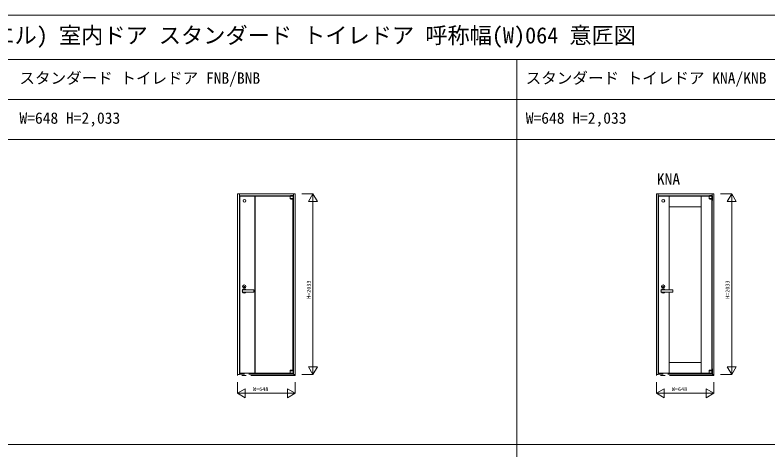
# Model space of a CAD drawing. Units: millimetres, scale not verified. Extents: x -14341 to 14341, y -10000 to 10000.
# Drawn here: x -8589 to -113, y 5102 to 10000 of the extents above; entities that cross this region are included whole.
import ezdxf
from ezdxf.enums import TextEntityAlignment as Align

# ---------------------------------------------------------------- set-up
doc = ezdxf.new("R2010")
doc.units = ezdxf.units.MM
doc.header["$LTSCALE"] = 50
doc.linetypes.add('USER2', pattern=[15, 10, -1, 1, -1, 1, -1])
doc.layers.add('0-0_0', color=7, linetype='Continuous')
for name, color, linetype, lineweight in [('0-1_YKK_F1', 7, 'Continuous', 18), ('0-2_YKK_A1', 4, 'Continuous', 18), ('0-3_YKK_N1', 2, 'Continuous', 18)]:
    doc.layers.add(name, color=color, linetype=linetype, lineweight=lineweight)
doc.styles.add('ＭＳ ゴシック', font='')
doc.styles.get('ＭＳ ゴシック').set_extended_font_data('MS Gothic')

msp = doc.modelspace()

# ---------------------------------------------------------------- linework, layer by layer
at = {"layer": '0-1_YKK_F1'}
for p, q in [((-14340.01, 10000), (14341.01, 10000)), ((-14340.01, 9500), (14159.99, 9500)), ((-2940.01, -10000), (-2940.01, 9500)), ((-14340.01, 9050), (14159.99, 9050)), ((-14340.01, 8600), (14159.99, 8600)), ((-14340.01, 5165), (14159.99, 5165))]:
    msp.add_line(p, q, dxfattribs=at)
at = {"layer": '0-2_YKK_A1'}
for p, q in [((-5486.91, 7966), (-5486.91, 7969)), ((-5486.91, 7969), (-5460.91, 7969)), ((-5460.91, 7966), (-5460.91, 7969)), ((-771.91, 7966), (-771.91, 7969)), ((-771.91, 7969), (-745.91, 7969)), ((-745.91, 7966), (-745.91, 7969)), ((-5891.01, 7960.5), (-5891.01, 5966.5)), ((-5887.01, 7960.5), (-5887.01, 5966.5)), ((-5491, 7957.9), (-5491, 7958.8)), ((-5490.1, 7958.8), (-5491, 7958.8)), ((-5491, 7958.8), (-5491, 7933.3)), ((-5491, 7933.3), (-5460, 7933.3)), ((-5491, 7932.3), (-5491, 7931.3)), ((-5491, 7932.3), (-5490.1, 7932.3)), ((-5483.27, 7925), (-5490.6, 7930.5)), ((-5490.4, 7932.3), (-5490.4, 7933.3)), ((-5462.83, 7932.3), (-5490.1, 7932.3)), ((-5489.21, 7960.5), (-5489.21, 7958.8)), ((-5486.91, 7966), (-5460.91, 7966)), ((-5486.91, 7964.22), (-5486.91, 7966)), ((-5486.91, 7965), (-5477.41, 7965)), ((-5477.41, 7966), (-5477.41, 7958.8)), ((-5470.41, 7962), (-5477.41, 7962)), ((-5470.41, 7958.8), (-5470.41, 7966)), ((-5470.41, 7965), (-5460.91, 7965)), ((-5460.91, 7962), (-5470.41, 7962)), ((-5460.61, 7959.1), (-5470.41, 7959.1)), ((-5464.69, 7924.8), (-5461, 7924.8)), ((-5460.35, 7958.8), (-5462.83, 7958.8)), ((-5460.35, 7932.3), (-5462.83, 7932.3)), ((-5462.21, 7924.8), (-5462, 7924.8)), ((-5461.01, 5996.07), (-5461.01, 7924.88)), ((-5460.91, 7966), (-5460.91, 7964.22)), ((-5458.01, 7965), (-5460.91, 7965)), ((-5460.91, 7964.22), (-5460.91, 7962)), ((-5460.91, 7962), (-5458.01, 7962)), ((-5460.61, 7958.8), (-5460.61, 7959.1)), ((-5460.6, 7932.3), (-5460.6, 7933.3)), ((-5460.6, 7932.3), (-5460.6, 7933.3)), ((-5460.35, 7932.3), (-5460, 7932.3)), ((-5460, 7933.3), (-5460, 7958.8)), ((-5460, 7925.8), (-5460, 7932.3)), ((-5456.01, 7964.58), (-5456.01, 7965.5)), ((-5456.01, 7954), (-5456.01, 7960)), ((-5456.01, 7960), (-5453.01, 7960)), ((-5456.01, 6014), (-5456.01, 7960)), ((-5456.01, 7946), (-5456.01, 7952)), ((-5456.01, 7946), (-5456.01, 7916)), ((-5453.01, 7965), (-5453.01, 7961)), ((-5453.01, 7961), (-5453.01, 7960)), ((-5453.01, 7954), (-5453.01, 7960)), ((-5453.01, 7952), (-5453.01, 7946)), ((-5453.01, 7916), (-5453.01, 7946)), ((-5453.01, 7916), (-5453.01, 7910)), ((-776, 7957.9), (-776, 7958.8)), ((-775.1, 7958.8), (-776, 7958.8)), ((-776, 7958.8), (-776, 7933.3)), ((-776, 7933.3), (-745, 7933.3)), ((-776, 7932.3), (-776, 7931.3)), ((-776, 7932.3), (-775.1, 7932.3)), ((-768.27, 7925), (-775.6, 7930.5)), ((-775.4, 7932.3), (-775.4, 7933.3)), ((-747.83, 7932.3), (-775.1, 7932.3)), ((-774.21, 7960.5), (-774.21, 7958.8)), ((-771.91, 7966), (-745.91, 7966)), ((-771.91, 7964.22), (-771.91, 7966)), ((-771.91, 7965), (-762.41, 7965)), ((-762.41, 7966), (-762.41, 7958.8)), ((-755.41, 7962), (-762.41, 7962)), ((-755.41, 7958.8), (-755.41, 7966)), ((-755.41, 7965), (-745.91, 7965)), ((-745.91, 7962), (-755.41, 7962)), ((-745.61, 7959.1), (-755.41, 7959.1)), ((-749.69, 7924.8), (-746, 7924.8)), ((-745.35, 7958.8), (-747.83, 7958.8)), ((-745.35, 7932.3), (-747.83, 7932.3)), ((-747.21, 7924.8), (-747, 7924.8)), ((-746.01, 5996.08), (-746.01, 7924.8)), ((-745.91, 7966), (-745.91, 7964.22)), ((-743.01, 7965), (-745.91, 7965)), ((-745.91, 7964.22), (-745.91, 7962)), ((-745.91, 7962), (-743.01, 7962)), ((-745.61, 7958.8), (-745.61, 7959.1)), ((-745.6, 7932.3), (-745.6, 7933.3)), ((-745.6, 7932.3), (-745.6, 7933.3)), ((-745.35, 7932.3), (-745, 7932.3)), ((-745, 7933.3), (-745, 7958.8)), ((-745, 7925.8), (-745, 7932.3)), ((-741.01, 7964.58), (-741.01, 7965.5)), ((-741.01, 6014), (-741.01, 7960)), ((-741.01, 7954), (-741.01, 7960)), ((-741.01, 7960), (-738.01, 7960)), ((-741.01, 7946), (-741.01, 7952)), ((-741.01, 7946), (-741.01, 7916)), ((-738.01, 7965), (-738.01, 7961)), ((-738.01, 7961), (-738.01, 7960)), ((-738.01, 7954), (-738.01, 7960)), ((-738.01, 7952), (-738.01, 7946)), ((-738.01, 7916), (-738.01, 7946)), ((-738.01, 7916), (-738.01, 7910)), ((-6030.01, 6897.75), (-6030.01, 6903.5)), ((-6030.01, 6887.25), (-6030.01, 6897.75)), ((-6030.01, 6881.5), (-6030.01, 6887.25)), ((-5901.01, 6904.5), (-6029.01, 6904.5)), ((-6029.01, 6880.5), (-5901.01, 6880.5)), ((-6010.01, 6933.98), (-6010.01, 6943.02)), ((-6008.01, 6943.02), (-6010.01, 6943.02)), ((-6010.01, 6933.98), (-6008.01, 6933.98)), ((-6008.01, 6933.98), (-6008.01, 6943.02)), ((-5900.01, 6903.5), (-5900.01, 6897.75)), ((-1315.01, 6897.75), (-1315.01, 6903.5)), ((-1315.01, 6887.25), (-1315.01, 6897.75)), ((-1315.01, 6881.5), (-1315.01, 6887.25)), ((-1186.01, 6904.5), (-1314.01, 6904.5)), ((-1314.01, 6880.5), (-1186.01, 6880.5)), ((-1295.01, 6933.98), (-1295.01, 6943.02)), ((-1293.01, 6943.02), (-1295.01, 6943.02)), ((-1295.01, 6933.98), (-1293.01, 6933.98)), ((-1293.01, 6933.98), (-1293.01, 6943.02)), ((-1185.01, 6903.5), (-1185.01, 6897.75)), ((-5520.61, 5965.9), (-5520.61, 5966.5)), ((-5514.61, 5965.9), (-5520.61, 5965.9)), ((-5489.21, 5965.9), (-5514.61, 5965.9)), ((-5491.01, 6001.2), (-5491.01, 5993.7)), ((-5460.91, 5993.7), (-5491.01, 5993.7)), ((-5460.91, 5992.7), (-5491.01, 5992.7)), ((-5488.18, 5966.2), (-5490.66, 5966.2)), ((-5490.41, 5993.7), (-5490.41, 5992.7)), ((-5486.32, 6002.2), (-5490.01, 6002.2)), ((-5482.41, 5966.2), (-5488.18, 5966.2)), ((-5481.73, 6002.2), (-5486.32, 6002.2)), ((-5485.41, 5962), (-5485.41, 5959)), ((-5485.41, 5959), (-5453.01, 5959)), ((-5477.01, 6002.2), (-5481.73, 6002.2)), ((-5477.91, 5962.3), (-5477.91, 5962)), ((-5468.38, 6002.2), (-5477.01, 6002.2)), ((-5470.91, 5962), (-5470.91, 5962.3)), ((-5468.87, 6002.2), (-5468.98, 6002.2)), ((-5468.01, 5962.3), (-5468.01, 5964.3)), ((-5460.35, 5995.5), (-5467.73, 6001.95)), ((-5467.34, 5966.2), (-5460.91, 5966.2)), ((-5465.21, 5964.3), (-5465.21, 5966.2)), ((-5461.81, 5965.9), (-5465.21, 5965.9)), ((-5461.81, 5965.9), (-5461.61, 5965.9)), ((-5460.01, 5993.7), (-5460.91, 5993.7)), ((-5460.91, 5966.2), (-5460.01, 5966.2)), ((-5460.61, 5992.7), (-5460.61, 5993.7)), ((-5460.61, 5993.7), (-5460.61, 5992.7)), ((-5460.41, 5962), (-5458.01, 5962)), ((-5460.01, 5993.7), (-5460.01, 5994.75)), ((-5460.01, 5959), (-5457.61, 5959)), ((-5456.01, 6014), (-5456.01, 5964)), ((-5456.01, 6014), (-5453.01, 6014)), ((-5456.01, 5952.5), (-5456.01, 5956.4)), ((-5453.01, 6014), (-5453.01, 5952.5)), ((-5453.01, 5972), (-5453.01, 5970)), ((-5453.01, 5970), (-5453.01, 5964)), ((-805.61, 5965.9), (-805.61, 5966.5)), ((-799.61, 5965.9), (-805.61, 5965.9)), ((-774.21, 5965.9), (-799.61, 5965.9)), ((-776.01, 6001.2), (-776.01, 5993.7)), ((-745.91, 5993.7), (-776.01, 5993.7)), ((-745.91, 5992.7), (-776.01, 5992.7)), ((-773.18, 5966.2), (-775.66, 5966.2)), ((-775.41, 5993.7), (-775.41, 5992.7)), ((-771.32, 6002.2), (-775.01, 6002.2)), ((-767.41, 5966.2), (-773.18, 5966.2)), ((-766.73, 6002.2), (-771.32, 6002.2)), ((-770.41, 5962), (-770.41, 5959)), ((-770.41, 5959), (-738.01, 5959)), ((-762.01, 6002.2), (-766.73, 6002.2)), ((-762.91, 5962.3), (-762.91, 5962)), ((-753.38, 6002.2), (-762.01, 6002.2)), ((-755.91, 5962), (-755.91, 5962.3)), ((-753.87, 6002.2), (-753.98, 6002.2)), ((-753.01, 5962.3), (-753.01, 5964.3)), ((-745.35, 5995.5), (-752.73, 6001.95)), ((-752.34, 5966.2), (-745.91, 5966.2)), ((-750.21, 5964.3), (-750.21, 5966.2)), ((-746.81, 5965.9), (-750.21, 5965.9)), ((-746.81, 5965.9), (-746.61, 5965.9)), ((-745.01, 5993.7), (-745.91, 5993.7)), ((-745.91, 5966.2), (-745.01, 5966.2)), ((-745.61, 5992.7), (-745.61, 5993.7)), ((-745.61, 5993.7), (-745.61, 5992.7)), ((-745.41, 5962), (-743.01, 5962)), ((-745.01, 5993.7), (-745.01, 5994.75)), ((-745.01, 5959), (-742.61, 5959)), ((-741.01, 6014), (-741.01, 5964)), ((-741.01, 6014), (-738.01, 6014)), ((-741.01, 5952.5), (-741.01, 5956.4)), ((-738.01, 6014), (-738.01, 5952.5)), ((-738.01, 5972), (-738.01, 5970)), ((-738.01, 5970), (-738.01, 5964))]:
    msp.add_line(p, q, dxfattribs=at)
at = {"layer": '0-2_YKK_A1', "linetype": 'USER2'}
for p, q in [((-6084.01, 5940.5), (-6084.01, 5952.5)), ((-6064.01, 5952.5), (-6084.01, 5952.5)), ((-5436.01, 5940.5), (-6084.01, 5940.5)), ((-5456.01, 5956), (-6064.01, 5956)), ((-6064.01, 5956), (-6064.01, 5952.5)), ((-5456.01, 5956), (-5456.01, 5952.5)), ((-5456.01, 5952.5), (-5436.01, 5952.5)), ((-5436.01, 5940.5), (-5436.01, 5952.5)), ((-1369.01, 5940.5), (-1369.01, 5952.5)), ((-1349.01, 5952.5), (-1369.01, 5952.5)), ((-721.01, 5940.5), (-1369.01, 5940.5)), ((-741.01, 5956), (-1349.01, 5956)), ((-1349.01, 5956), (-1349.01, 5952.5)), ((-741.01, 5956), (-741.01, 5952.5)), ((-741.01, 5952.5), (-721.01, 5952.5)), ((-721.01, 5940.5), (-721.01, 5952.5))]:
    msp.add_line(p, q, dxfattribs=at)
at = {"layer": '0-2_YKK_A1'}
for points in [[(-6084.01, 5952.5), (-6064.01, 5952.5), (-6064.01, 7985.5), (-6084.01, 7985.5)], [(-1369.01, 5952.5), (-1349.01, 5952.5), (-1349.01, 7985.5), (-1369.01, 7985.5)], [(-1224.01, 7840.5), (-866.01, 7840.5), (-866.01, 7960.5), (-1224.01, 7960.5)], [(-1224.01, 5966.5), (-866.01, 5966.5), (-866.01, 6086.5), (-1224.01, 6086.5)]]:
    msp.add_lwpolyline(points, close=True, dxfattribs=at)
for points in [[(-5460.91, 7965.5), (-5456.01, 7965.5), (-5456.01, 7985.5), (-6064.01, 7985.5), (-6064.01, 7965.5), (-5486.91, 7965.5)], [(-5456.01, 7985.5), (-5436.01, 7985.5), (-5436.01, 5952.5), (-5456.01, 5952.5)], [(-745.91, 7965.5), (-741.01, 7965.5), (-741.01, 7985.5), (-1349.01, 7985.5), (-1349.01, 7965.5), (-771.91, 7965.5)], [(-741.01, 7985.5), (-721.01, 7985.5), (-721.01, 5952.5), (-741.01, 5952.5)], [(-5489.21, 7960.5), (-6059.01, 7960.5), (-6059.01, 5966.5), (-5491.01, 5966.5)], [(-5462.83, 7958.8), (-5483.67, 7958.8), (-5490.1, 7958.8)], [(-5477.41, 7959.1), (-5489.21, 7959.1), (-5489.21, 7958.8)], [(-5477.41, 7962), (-5486.91, 7962), (-5486.91, 7964.22)], [(-5482.67, 7924.8), (-5474, 7924.8), (-5469.28, 7924.8), (-5464.69, 7924.8)], [(-5473.11, 7958.8), (-5470.23, 7958.8), (-5467.87, 7958.8)], [(-5460, 7957.9), (-5460, 7958.8), (-5460.35, 7958.8)], [(-5453.01, 7965), (-5456.01, 7965), (-5456.01, 7964.58)], [(-5453.01, 7954), (-5453.01, 7952), (-5456.01, 7952), (-5456.01, 7954)], [(-5453.01, 7910), (-5456.01, 7910), (-5456.01, 7916)], [(-5453.01, 7965), (-5453.01, 7945.4), (-5453.01, 7910)], [(-1224.01, 6904.5), (-1224.01, 7960.5), (-1344.01, 7960.5), (-1344.01, 5966.5)], [(-762.41, 7960.5), (-866.01, 7960.5), (-866.01, 5966.5), (-776.01, 5966.5)], [(-747.83, 7958.8), (-768.67, 7958.8), (-775.1, 7958.8)], [(-762.41, 7959.1), (-774.21, 7959.1), (-774.21, 7958.8)], [(-762.41, 7962), (-771.91, 7962), (-771.91, 7964.22)], [(-767.67, 7924.8), (-759, 7924.8), (-754.28, 7924.8), (-749.69, 7924.8)], [(-758.11, 7958.8), (-755.23, 7958.8), (-752.87, 7958.8)], [(-745, 7957.9), (-745, 7958.8), (-745.35, 7958.8)], [(-738.01, 7965), (-741.01, 7965), (-741.01, 7964.58)], [(-738.01, 7954), (-738.01, 7952), (-741.01, 7952), (-741.01, 7954)], [(-738.01, 7910), (-741.01, 7910), (-741.01, 7916)], [(-738.01, 7965), (-738.01, 7945.4), (-738.01, 7910)], [(-5900.01, 6897.75), (-5900.01, 6887.25), (-5900.01, 6881.5)], [(-1344.01, 5966.5), (-1224.01, 5966.5), (-1224.01, 6880.5)], [(-1185.01, 6897.75), (-1185.01, 6887.25), (-1185.01, 6881.5)], [(-5491.01, 5992.7), (-5491.01, 5966.2), (-5490.66, 5966.2)], [(-5482.81, 5965.9), (-5489.21, 5965.9), (-5489.21, 5966.2)], [(-5485.41, 5962), (-5463.41, 5962), (-5460.41, 5962)], [(-5485.41, 5959), (-5485.41, 5956.4), (-5453.01, 5956.4)], [(-5482.81, 5966.2), (-5482.81, 5964.3), (-5465.21, 5964.3)], [(-5467.34, 5966.2), (-5477.01, 5966.2), (-5482.41, 5966.2)], [(-5480.01, 5964.3), (-5480.01, 5962.3), (-5468.01, 5962.3)], [(-5460.61, 5966.2), (-5460.61, 5965.9), (-5461.61, 5965.9)], [(-5460.01, 5966.2), (-5460.01, 5992.7), (-5460.91, 5992.7)], [(-776.01, 5992.7), (-776.01, 5966.2), (-775.66, 5966.2)], [(-767.81, 5965.9), (-774.21, 5965.9), (-774.21, 5966.2)], [(-770.41, 5962), (-748.41, 5962), (-745.41, 5962)], [(-770.41, 5959), (-770.41, 5956.4), (-738.01, 5956.4)], [(-767.81, 5966.2), (-767.81, 5964.3), (-750.21, 5964.3)], [(-752.34, 5966.2), (-762.01, 5966.2), (-767.41, 5966.2)], [(-765.01, 5964.3), (-765.01, 5962.3), (-753.01, 5962.3)], [(-745.61, 5966.2), (-745.61, 5965.9), (-746.61, 5965.9)], [(-745.01, 5966.2), (-745.01, 5992.7), (-745.91, 5992.7)]]:
    msp.add_lwpolyline(points, dxfattribs=at)
for centre, radius in [((-6006.01, 7907.5), 16), ((-1291.01, 7907.5), 16), ((-6009.01, 6941.5), 19), ((-1294.01, 6941.5), 19), ((-6009.01, 6938.5), 5.05), ((-1294.01, 6938.5), 5.05)]:
    msp.add_circle(centre, radius, dxfattribs=at)
for centre, radius, start, end in [((-5490, 7931.3), 1, 180, 233.1301), ((-5482.67, 7925.8), 1, 233.1301, 270), ((-5461, 7925.8), 1, 270, 0), ((-5458.01, 7960), 5, 0, 90), ((-5458.01, 7960), 2, 0, 90), ((-775, 7931.3), 1, 180, 233.1301), ((-767.67, 7925.8), 1, 233.1301, 270), ((-746, 7925.8), 1, 270, 0), ((-743.01, 7960), 5, 0, 90), ((-743.01, 7960), 2, 0, 90), ((-6009.01, 6892.5), 23.5, 153.33134, 206.66866), ((-6029.01, 6903.5), 1, 90, 180), ((-6029.01, 6881.5), 1, 180, 270), ((-6009.01, 6892.5), 23.5, 30.70636, 149.36289), ((-6009.01, 6892.5), 23.5, 210.63711, 329.29364), ((-5901.01, 6903.5), 1, 0, 90), ((-5901.01, 6881.5), 1, 270, 0), ((-1294.01, 6892.5), 23.5, 153.33134, 206.66866), ((-1314.01, 6903.5), 1, 90, 180), ((-1314.01, 6881.5), 1, 180, 270), ((-1294.01, 6892.5), 23.5, 30.70636, 149.36289), ((-1294.01, 6892.5), 23.5, 210.63711, 329.29364), ((-1186.01, 6903.5), 1, 0, 90), ((-1186.01, 6881.5), 1, 270, 0), ((-5490.01, 6001.2), 1, 90, 180), ((-5468.38, 6001.2), 1, 48.81407, 90), ((-5461.01, 5994.75), 1, 0, 48.81407), ((-5458.01, 5964), 2, 270, 0), ((-5458.01, 5964), 5, 270, 0), ((-775.01, 6001.2), 1, 90, 180), ((-753.38, 6001.2), 1, 48.81407, 90), ((-746.01, 5994.75), 1, 0, 48.81407), ((-743.01, 5964), 2, 270, 0), ((-743.01, 5964), 5, 270, 0)]:
    msp.add_arc(centre, radius, start, end, dxfattribs=at)
at = {"layer": '0-3_YKK_N1'}
for p, q in [((-5361.01, 7985.5), (-5236.01, 7985.5)), ((-5286.01, 7898.9), (-5236.01, 7985.5)), ((-5236.01, 5952.5), (-5236.01, 7985.5)), ((-5236.01, 7985.5), (-5186.01, 7898.9)), ((-646.01, 7985.5), (-521.01, 7985.5)), ((-571.01, 7898.9), (-521.01, 7985.5)), ((-521.01, 5952.5), (-521.01, 7985.5)), ((-521.01, 7985.5), (-471.01, 7898.9)), ((-5286.01, 7898.9), (-5186.01, 7898.9)), ((-571.01, 7898.9), (-471.01, 7898.9)), ((-5286.01, 6039.1), (-5236.01, 5952.5)), ((-5286.01, 6039.1), (-5186.01, 6039.1)), ((-5236.01, 5952.5), (-5186.01, 6039.1)), ((-571.01, 6039.1), (-521.01, 5952.5)), ((-571.01, 6039.1), (-471.01, 6039.1)), ((-521.01, 5952.5), (-471.01, 6039.1)), ((-5361.01, 5952.5), (-5236.01, 5952.5)), ((-646.01, 5952.5), (-521.01, 5952.5)), ((-6084.01, 5865.5), (-6084.01, 5740.5)), ((-5436.01, 5865.5), (-5436.01, 5740.5)), ((-1369.01, 5865.5), (-1369.01, 5740.5)), ((-721.01, 5865.5), (-721.01, 5740.5)), ((-6084.01, 5740.5), (-5997.41, 5790.5)), ((-5997.41, 5790.5), (-5997.41, 5690.5)), ((-5522.61, 5790.5), (-5522.61, 5690.5)), ((-5522.61, 5790.5), (-5436.01, 5740.5)), ((-1369.01, 5740.5), (-1282.41, 5790.5)), ((-1282.41, 5790.5), (-1282.41, 5690.5)), ((-807.61, 5790.5), (-807.61, 5690.5)), ((-807.61, 5790.5), (-721.01, 5740.5)), ((-6084.01, 5740.5), (-5436.01, 5740.5)), ((-6084.01, 5740.5), (-5997.41, 5690.5)), ((-5522.61, 5690.5), (-5436.01, 5740.5)), ((-1369.01, 5740.5), (-721.01, 5740.5)), ((-1369.01, 5740.5), (-1282.41, 5690.5)), ((-807.61, 5690.5), (-721.01, 5740.5))]:
    msp.add_line(p, q, dxfattribs=at)

# ---------------------------------------------------------------- texts
at = {"layer": '0-0_0', "style": 'ＭＳ ゴシック'}
for s, height, p in [('BDBHK01  木質インテリア建材 Smayell(スマエル) 室内ドア スタンダード トイレドア 呼称幅(W)064 意匠図', 183.3, (-13840.01, 9625)), ('スタンダード トイレドア FNB/BNB', 128.3, (-8540.01, 9187.5)), ('スタンダード トイレドア KNA/KNB', 128.3, (-2840.01, 9187.5)), ('W=648 H=2,033', 128.3, (-8540.01, 8737.5)), ('W=648 H=2,033', 128.3, (-2840.01, 8737.5)), ('KNA', 128.3, (-1363.69, 8050.75))]:
    msp.add_text(s, height=height, dxfattribs=at).set_placement(p, align=Align.BOTTOM_LEFT)
at = {"layer": '0-3_YKK_N1', "color": 7, "style": 'ＭＳ ゴシック'}
for p in [(-5248.01, 6804), (-533.01, 6804)]:
    msp.add_text('H=2033', height=43.99, rotation=90, dxfattribs=at).set_placement(p, align=Align.BOTTOM_LEFT)
for p in [(-5910.01, 5752.5), (-1195.01, 5752.5)]:
    msp.add_text('W=648', height=43.99, dxfattribs=at).set_placement(p, align=Align.BOTTOM_LEFT)

doc.saveas('drawing.dxf')
